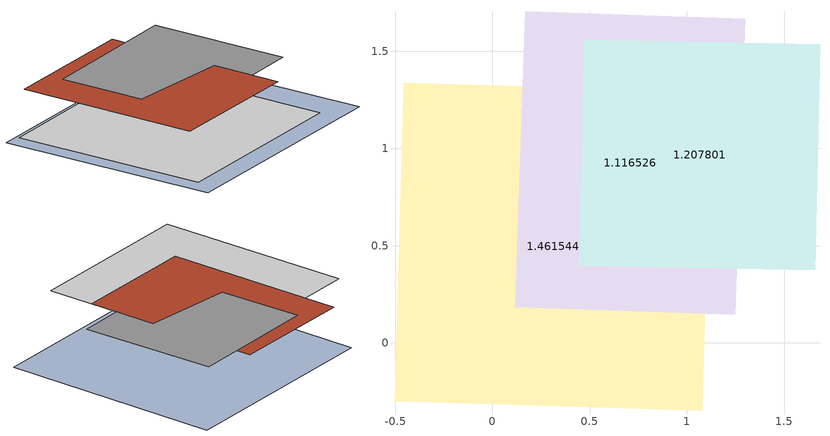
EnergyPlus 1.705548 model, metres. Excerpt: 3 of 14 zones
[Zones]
1.116526
 roof outside (1.283336): 1.25,0.15,1.79 1.3,1.67,1.75 0.17,1.7,1.75 0.12,0.18,1.79
1.461544
 ceiling adiabatic (1.430089): 1.08,-0.35,1.72 1.13,1.29,1.67 -0.46,1.34,1.67 -0.5,-0.3,1.72
1.207801
 floor adiabatic (1.274619): 1.66,0.37,1.79 1.68,1.54,1.76 0.47,1.56,1.76 0.45,0.4,1.79
shading: 1.9,-0.15,1.42 1.96,1.7,1.36 0,1.76,1.36 -0.06,-0.09,1.42
[WindowProperty:AirflowControl]
1.83516: Airflow Source=1.6477; Airflow Destination=1.914851; Maximum Flow Rate {m3/s-m}=1.68658; Airflow Control Type=1.58935; Airflow Is Scheduled=1.414669; Airflow Multiplier Schedule=1.775321
[WindowProperty:StormWindow]
Window=1.988366; Storm Glass Layer=1.610445; Distance Between Storm Glass Layer and Adjacent Glass {m}=1.259529; Month that Storm Glass Layer is Put On=1.453817; Day of Month that Storm Glass Layer is Put On=1.38383; Month that Storm Glass Layer is Taken Off=1.242656; Day of Month that Storm Glass Layer is Taken Off=1.157085
[Zone]
1.776584: Type=1.585071; Multiplier=1.302202; Ceiling Height {m}=1.176137; Volume {m3}=1.415844; Floor Area {m2}=1.299691; Zone Inside Convection Algorithm=1.276751; Zone Outside Convection Algorithm=1.147267; Part of Total Floor Area=1.068129
[ZoneGroup]
1.737555: Zone List=1.776087; Zone List Multiplier=1.647977
[WindowShadingControl]
1.629447: Zone=1.00843; Shading Type=1.380292; Construction with Shading=1.243748; Shading Control Type=1.432373; Schedule=1.217022; Setpoint {W/m2, W or deg C}=1.749; Shading Control Is Scheduled=1.68279; Glare Control Is Active=1.729748; Shading Device Material=1.731391; Type of Slat Angle Control for Blinds=1.23641; Slat Angle Schedule=1.379008; Setpoint 2 {W/m2 or deg C}=1.415753; Daylighting Control Object=1.599402; Multiple Surface Control Type=1.104302; Fenestration Surface 1=1.609562; Fenestration Surface 2=1.471406; Fenestration Surface 3=1.4405; Fenestration Surface 4=1.806837; Fenestration Surface 5=1.074464; Fenestration Surface 6=1.60917; Fenestration Surface 7=1.679796; Fenestration Surface 8=1.381188; Fenestration Surface 9=1.724703; Fenestration Surface 10=1.788579
[InternalMass]
1.628579: Construction=1.507249; Zone=1.179283; Surface Area {m2}=1.676548
[SurfaceProperty:HeatBalanceSourceTerm]
1.774439: Inside Face Heat Source Term Schedule=1.933377; Outside Face Heat Source Term Schedule=1.747273
[SurfaceControl:MovableInsulation]
Insulation Type=1.120954; Surface=1.491307; Material=1.093565; Schedule=1.584337
[SurfaceProperty:OtherSideCoefficients]
1.906884: Combined Convective/Radiative Film Coefficient {W/m2-K}=1.49216; Constant Temperature {C}=1.265079; Constant Temperature Coefficient=1.797578; External Dry-Bulb Temperature Coefficient=1.333809; Ground Temperature Coefficient=1.261434; Wind Speed Coefficient=1.057111; Zone Air Temperature Coefficient=1.371923; Constant Temperature Schedule=1.009456; Sinusoidal Variation of Constant Temperature Coefficient=1.288448; Period of Sinusoidal Variation {hr}=1.064203; Previous Other Side Temperature Coefficient=1.336241; Minimum Other Side Temperature Limit {C}=1.409716; Maximum Other Side Temperature Limit {C}=1.458028
[SurfaceProperty:OtherSideConditionsModel]
1.694377: Type of Modeling=1.278971
[SurfaceProperty:Underwater]
1.331769: Distance from Surface Centroid to Leading Edge of Boundary Layer {m}=1.691135; Free Stream Water Temperature Schedule {C}=1.247254; Free Stream Water Velocity Schedule {m/s}=1.113749
[Foundation:Kiva]
1.597211: Interior Horizontal Insulation Material=1.835486; Interior Horizontal Insulation Depth {m}=1.242182; Interior Horizontal Insulation Width {m}=1.095031; Interior Vertical Insulation Material=1.005173; Interior Vertical Insulation Depth {m}=1.806179; Exterior Horizontal Insulation Material=1.99636; Exterior Horizontal Insulation Depth {m}=1.083716; Exterior Horizontal Insulation Width {m}=1.535453; Exterior Vertical Insulation Material=1.976325; Exterior Vertical Insulation Depth {m}=1.452965; Wall Height Above Grade {m}=1.062778; Wall Depth Below Slab {m}=1.801638; Footing Wall Construction=1.817662; Footing Material=1.259275; Footing Depth {m}=1.902881; Custom Block 1 Material=1.754228; Custom Block 1 Depth {m}=1.79119; Custom Block 1 X Position {m}=1.094794; Custom Block 1 Z Position {m}=1.378013; Custom Block 2 Material=1.633763; Custom Block 2 Depth {m}=1.48779; Custom Block 2 X Position {m}=1.249378; Custom Block 2 Z Position {m}=1.431107; Custom Block 3 Material=1.173947; Custom Block 3 Depth {m}=1.018852; Custom Block 3 X Position {m}=1.45136; Custom Block 3 Z Position {m}=1.689663; Custom Block 4 Material=1.054771; Custom Block 4 Depth {m}=1.656896; Custom Block 4 X Position {m}=1.945673; Custom Block 4 Z Position {m}=1.231381; Custom Block 5 Material=1.605643; Custom Block 5 Depth {m}=1.726204; Custom Block 5 X Position {m}=1.821979; Custom Block 5 Z Position {m}=1.599778; Custom Block 6 Material=1.758509; Custom Block 6 Depth {m}=1.743437; Custom Block 6 X Position {m}=1.59279; Custom Block 6 Z Position {m}=1.069818; Custom Block 7 Material=1.250978; Custom Block 7 Depth {m}=1.808266; Custom Block 7 X Position {m}=1.021593; Custom Block 7 Z Position {m}=1.163533; Custom Block 8 Material=1.079449; Custom Block 8 Depth {m}=1.243995; Custom Block 8 X Position {m}=1.200981; Custom Block 8 Z Position {m}=1.415655; Custom Block 9 Material=1.202236; Custom Block 9 Depth {m}=1.488183; Custom Block 9 X Position {m}=1.880769; Custom Block 9 Z Position {m}=1.38923; Custom Block 10 Material=1.49269; Custom Block 10 Depth {m}=1.233276; Custom Block 10 X Position {m}=1.046125; Custom Block 10 Z Position {m}=1.941256
[Foundation:Kiva:Settings]
Soil Conductivity {W/m-K}=1.942328; Soil Density {kg/m3}=1.817224; Soil Specific Heat {J/kg-K}=1.745696; Ground Solar Absorptivity=1.738295; Ground Thermal Absorptivity=1.113954; Ground Surface Roughness {m}=1.864113; Far-Field Width {m}=1.169728; Deep-Ground Boundary Condition=1.022109; Deep-Ground Depth {m}=1.844788; Minimum Cell Dimension {m}=1.174784; Maximum Cell Growth Coefficient=1.978193; Simulation Timestep=1.625277
[SurfaceProperty:ExposedFoundationPerimeter]
1.199589: Exposed Perimeter Calculation Method=1.867463; Total Exposed Perimeter {m}=1.878917; Exposed Perimeter Fraction=1.236827; Surface Segment 1 Exposed=1.673778; Surface Segment 2 Exposed=1.768382; Surface Segment 3 Exposed=1.4557; Surface Segment 4 Exposed=1.917854; Surface Segment 5 Exposed=1.646567; Surface Segment 6 Exposed=1.052407; Surface Segment 7 Exposed=1.246446; Surface Segment 8 Exposed=1.867149; Surface Segment 9 Exposed=1.084081; Surface Segment 10 Exposed=1.133662
[SurfaceProperty:ExteriorNaturalVentedCavity]
1.719958: Boundary Conditions Model=1.129353; Area Fraction of Openings=1.374252; Thermal Emissivity of Exterior Baffle Material=1.657803; Solar Absorbtivity of Exterior Baffle=1.439901; Height Scale for Buoyancy-Driven Ventilation {m}=1.132853; Effective Thickness of Cavity Behind Exterior Baffle {m}=1.123761; Ratio of Actual Surface Area to Projected Surface Area=1.379247; Roughness of Exterior Surface=1.615659; Effectiveness for Perforations with Respect to Wind=1.835316; Discharge Coefficient for Openings with Respect to Buoyancy Driven Flow=1.577162; Surface 1=1.586671; Surface 2=1.540505; Surface 3=1.669421; Surface 4=1.49892; Surface 5=1.799181; Surface 6=1.219627; Surface 7=1.932103; Surface 8=1.060727; Surface 9=1.314199; Surface 10=1.323253
[SurfaceProperty:SolarIncidentInside]
1.925182: Surface=1.419626; Construction=1.473097; Inside Surface Incident Sun Solar Radiation Schedule=1.389773
[SurfaceProperty:LocalEnvironment]
1.345983: Exterior Surface=1.546138; External Shading Fraction Schedule=1.176813; Surrounding Surfaces Object=1.278867
[ZoneProperty:LocalEnvironment]
1.302384: Zone=1.651484
[SurfaceProperty:SurroundingSurfaces]
1.33135: Sky View Factor=1.770212; Sky Temperature Schedule=1.464064; Ground View Factor=1.038696; Ground Temperature Schedule=1.283734; Surrounding Surface 1=1.829322; Surrounding Surface 1 View Factor=1.787955; Surrounding Surface 1 Temperature Schedule=1.813361; Surrounding Surface 2=1.970725; Surrounding Surface 2 View Factor=1.98539; Surrounding Surface 2 Temperature Schedule=1.918628; Surrounding Surface 3=1.874712; Surrounding Surface 3 View Factor=1.676564; Surrounding Surface 3 Temperature Schedule=1.448194; Surrounding Surface 4=1.039249; Surrounding Surface 4 View Factor=1.23575; Surrounding Surface 4 Temperature Schedule=1.67475; Surrounding Surface 5=1.459738; Surrounding Surface 5 View Factor=1.236305; Surrounding Surface 5 Temperature Schedule=1.199513; Surrounding Surface 6=1.368665; Surrounding Surface 6 View Factor=1.872379; Surrounding Surface 6 Temperature Schedule=1.765228; Surrounding Surface 7=1.562207; Surrounding Surface 7 View Factor=1.682197; Surrounding Surface 7 Temperature Schedule=1.976949; Surrounding Surface 8=1.566021; Surrounding Surface 8 View Factor=1.066322; Surrounding Surface 8 Temperature Schedule=1.700369; Surrounding Surface 9=1.580882; Surrounding Surface 9 View Factor=1.028882; Surrounding Surface 9 Temperature Schedule=1.103766; Surrounding Surface 10=1.55996; Surrounding Surface 10 View Factor=1.336338; Surrounding Surface 10 Temperature Schedule=1.009827
[ZoneProperty:UserViewFactors:bySurfaceName]
1.841977: From Surface 1=1.034537; To Surface 1=1.594978; View Factor 1=1.936788; From Surface 2=1.529461; To Surface 2=1.834634; View Factor 2=1.857041; From Surface 3=1.413538; To Surface 3=1.560393; View Factor 3=1.608291; From Surface 4=1.186705; To Surface 4=1.722643; View Factor 4=1.988791; From Surface 5=1.50596; To Surface 5=1.195113; View Factor 5=1.843168; From Surface 6=1.439958; To Surface 6=1.964226; View Factor 6=1.635014; From Surface 7=1.329375; To Surface 7=1.813615; View Factor 7=1.59643; From Surface 8=1.72888; To Surface 8=1.326342; View Factor 8=1.237019; From Surface 9=1.333298; To Surface 9=1.747035; View Factor 9=1.835597; From Surface 10=1.268092; To Surface 10=1.813563; View Factor 10=1.835781; From Surface 11=1.230735; To Surface 11=1.348547; View Factor 11=1.02459; From Surface 12=1.095521; To Surface 12=1.023048; View Factor 12=1.507009; From Surface 13=1.193004; To Surface 13=1.908885; View Factor 13=1.877147; From Surface 14=1.312142; To Surface 14=1.92531; View Factor 14=1.518852; From Surface 15=1.876591; To Surface 15=1.075775; View Factor 15=1.598522; From Surface 16=1.856881; To Surface 16=1.039505; View Factor 16=1.306026; From Surface 17=1.000788; To Surface 17=1.621031; View Factor 17=1.084214; From Surface 18=1.410426; To Surface 18=1.222012; View Factor 18=1.604088; From Surface 19=1.444859; To Surface 19=1.649046; View Factor 19=1.794482; From Surface 20=1.271688; To Surface 20=1.53703; View Factor 20=1.337621; A42=1.083493; A43=1.590445; N21=1.273385; A44=1.300675; A45=1.927974; N22=1.106075; A46=1.829278; A47=1.574646; N23=1.53111; A48=1.271519; A49=1.658384; N24=1.361011; A50=1.600971; A51=1.025072; N25=1.758322; A52=1.22941; A53=1.741132; N26=1.618503; A54=1.186281; A55=1.570776; N27=1.091305; A56=1.695183; A57=1.824648; N28=1.30045; A58=1.217955; A59=1.618212; N29=1.396628; A60=1.811317; A61=1.254933; N30=1.048537; A62=1.731872; A63=1.176925; N31=1.294097; A64=1.773087; A65=1.2821; N32=1.604609; A66=1.025937; A67=1.782888; N33=1.88673; A68=1.13862; A69=1.630202; N34=1.601195; A70=1.788498; A71=1.613248; N35=1.916524; A72=1.861614; A73=1.899086; N36=1.855946; A74=1.715042; A75=1.136228; N37=1.314747; A76=1.140457; A77=1.517027; N38=1.01372; A78=1.081929; A79=1.889937; N39=1.365509; A80=1.427501; A81=1.212899; N40=1.630083; A82=1.995901; A83=1.233834; N41=1.951371; A84=1.192254; A85=1.226624; N42=1.039957; A86=1.288129; A87=1.1666; N43=1.59973; A88=1.282211; A89=1.726652; N44=1.605182; A90=1.271531; A91=1.554162; N45=1.298738; A92=1.975104; A93=1.153221; N46=1.184729; A94=1.830133; A95=1.361632; N47=1.3015; A96=1.066306; A97=1.456152; N48=1.921319; A98=1.559204; A99=1.732892; N49=1.387305; A100=1.585137; A101=1.445925; N50=1.688207; A102=1.924922; A103=1.011593; N51=1.298638; A104=1.983829; A105=1.726779; N52=1.789859; A106=1.662326; A107=1.047306; N53=1.322723; A108=1.892897; A109=1.930604; N54=1.760293; A110=1.880294; A111=1.380583; N55=1.236346; A112=1.786669; A113=1.220356; N56=1.35283; A114=1.592309; A115=1.150665; N57=1.082714; A116=1.152718; A117=1.281757; N58=1.064988; A118=1.641747; A119=1.819614; N59=1.499086; A120=1.008948; A121=1.272027; N60=1.7923; A122=1.240452; A123=1.056579; N61=1.563946; A124=1.862097; A125=1.444392; N62=1.45477; A126=1.589345; A127=1.375989; N63=1.382451; A128=1.451384; A129=1.417131; N64=1.689751; A130=1.299807; A131=1.373386; N65=1.878908; A132=1.871071; A133=1.305898; N66=1.954968; A134=1.5846; A135=1.652675; N67=1.515041; A136=1.915674; A137=1.188078; N68=1.635454; A138=1.437063; A139=1.788524; N69=1.902781; A140=1.74159; A141=1.617924; N70=1.998139; A142=1.267344; A143=1.917676; N71=1.53034; A144=1.188867; A145=1.161223; N72=1.087845; A146=1.714413; A147=1.802909; N73=1.070319; A148=1.356895; A149=1.16825; N74=1.90844; A150=1.602603; A151=1.463412; N75=1.988591; A152=1.277738; A153=1.253742; N76=1.482897; A154=1.261436; A155=1.715308; N77=1.422722; A156=1.780889; A157=1.202665; N78=1.636005; A158=1.677475; A159=1.216091; N79=1.548668; A160=1.893163; A161=1.270504; N80=1.593498; A162=1.196966; A163=1.856715; N81=1.904507; A164=1.367514; A165=1.09684; N82=1.741321; A166=1.748002; A167=1.595087; N83=1.389952; A168=1.184495; A169=1.700952; N84=1.138826; A170=1.800973; A171=1.074724; N85=1.91039; A172=1.120129; A173=1.278205; N86=1.6296; A174=1.536047; A175=1.62231; N87=1.88421; A176=1.723939; A177=1.76597; N88=1.643722; A178=1.936431; A179=1.467909; N89=1.082155; A180=1.300879; A181=1.397821; N90=1.035156; A182=1.776167; A183=1.281587; N91=1.517464; A184=1.740925; A185=1.714766; N92=1.548066; A186=1.721201; A187=1.370191; N93=1.355532; A188=1.290073; A189=1.752259; N94=1.755778; A190=1.012492; A191=1.128032; N95=1.061869; A192=1.606488; A193=1.371742; N96=1.566153; A194=1.449899; A195=1.585222; N97=1.257072; A196=1.695562; A197=1.95547; N98=1.63711; A198=1.645595; A199=1.147424; N99=1.99759; A200=1.567635; A201=1.933369; N100=1.296067; A202=1.765773; A203=1.870752; N101=1.45102; A204=1.712108; A205=1.860666; N102=1.807021; A206=1.229371; A207=1.86558; N103=1.184673; A208=1.731727; A209=1.015065; N104=1.079054; A210=1.082583; A211=1.673009; N105=1.536191; A212=1.730764; A213=1.73219; N106=1.159979; A214=1.017907; A215=1.707734; N107=1.784922; A216=1.300853; A217=1.948068; N108=1.108902; A218=1.256467; A219=1.111073; N109=1.092848; A220=1.198245; A221=1.667392; N110=1.091433; A222=1.762365; A223=1.607905; N111=1.433775; A224=1.056201; A225=1.326311; N112=1.791311; A226=1.507824; A227=1.211251; N113=1.979571; A228=1.726308; A229=1.268507; N114=1.482179; A230=1.757849; A231=1.868279; N115=1.662175; A232=1.092437; A233=1.803298; N116=1.353271; A234=1.593184; A235=1.391449; N117=1.880138; A236=1.451121; A237=1.564526; N118=1.932745; A238=1.140285; A239=1.268579; N119=1.56845; A240=1.802077; A241=1.138977; N120=1.702435; A242=1.227086; A243=1.195553; N121=1.100395
[GroundHeatTransfer:Control]
1.642643: Run Basement Preprocessor=1.183075; Run Slab Preprocessor=1.247754
[GroundHeatTransfer:Slab:Materials]
NMAT: Number of materials=1.433293; ALBEDO: Surface Albedo: No Snow=1.425445; ALBEDO: Surface Albedo: Snow=1.740187; EPSLW: Surface Emissivity: No Snow=1.109866; EPSLW: Surface Emissivity: Snow=1.496617; Z0: Surface Roughness: No Snow {cm}=1.536498; Z0: Surface Roughness: Snow {cm}=1.753952; HIN: Indoor HConv: Downward Flow {W/m2-K}=1.277797; HIN: Indoor HConv: Upward {W/m2-K}=1.615136
[GroundHeatTransfer:Slab:MatlProps]
RHO: Slab Material density {kg/m3}=1.563997; RHO: Soil Density {kg/m3}=1.772284; CP: Slab CP {J/kg-K}=1.170312; CP: Soil CP {J/kg-K}=1.345063; TCON: Slab k {W/m-K}=1.401803; TCON: Soil k {W/m-K}=1.426102
[GroundHeatTransfer:Slab:BoundConds]
EVTR: Is surface evapotranspiration modeled=1.957148; FIXBC: is the lower boundary at a fixed temperature=1.989682; TDEEPin {C}=1.702565; USRHflag: Is the ground surface h specified by the user?=1.06996; USERH: User specified ground surface heat transfer coefficient {W/m2-K}=1.637146
[GroundHeatTransfer:Slab:BldgProps]
IYRS: Number of years to iterate=1.364973; Shape: Slab shape=1.580845; HBLDG: Building height {m}=1.67267; TIN1: January Indoor Average Temperature Setpoint {C}=1.366372; TIN2: February Indoor Average Temperature Setpoint {C}=1.815233; TIN3: March Indoor Average Temperature Setpoint {C}=1.566245; TIN4: April Indoor Average Temperature Setpoint {C}=1.957923; TIN5: May Indoor Average Temperature Setpoint {C}=1.036245; TIN6: June Indoor Average Temperature Setpoint {C}=1.478708; TIN7: July Indoor Average Temperature Setpoint {C}=1.806532; TIN8: August Indoor Average Temperature Setpoint {C}=1.794923; TIN9: September Indoor Average Temperature Setpoint {C}=1.101661; TIN10: October Indoor Average Temperature Setpoint {C}=1.803213; TIN11: November Indoor Average Temperature Setpoint {C}=1.520761; TIN12: December Indoor Average Temperature Setpoint {C}=1.839004; TINAmp: Daily Indoor sine wave variation amplitude {deltaC}=1.659115; ConvTol: Convergence Tolerance=1.311759
[GroundHeatTransfer:Slab:Insulation]
RINS: R value of under slab insulation {m2-K/W}=1.702401; DINS: Width of strip of under slab insulation {m}=1.422258; RVINS: R value of vertical insulation {m2-K/W}=1.774832; ZVINS: Depth of vertical insulation {m}=1.618174; IVINS: Flag: Is there vertical insulation=1.07246
[GroundHeatTransfer:Slab:EquivalentSlab]
APRatio: The area to perimeter ratio for this slab {m}=1.694161; SLABDEPTH: Thickness of slab on grade {m}=1.062884; CLEARANCE: Distance from edge of slab to domain edge {m}=1.692737; ZCLEARANCE: Distance from bottom of slab to domain bottom {m}=1.282611
[GroundHeatTransfer:Slab:AutoGrid]
SLABX: X dimension of the building slab {m}=1.012194; SLABY: Y dimension of the building slab {m}=1.513325; SLABDEPTH: Thickness of slab on grade {m}=1.377792; CLEARANCE: Distance from edge of slab to domain edge {m}=1.368315; ZCLEARANCE: Distance from bottom of slab to domain bottom {m}=1.582475
[GroundHeatTransfer:Slab:ManualGrid]
NX: Number of cells in the X direction=1.570306; NY: Number of cells in the Y direction=1.153381; NZ: Number of cells in the Z direction=1.451948; IBOX: X direction cell indicator of slab edge=1.350375; JBOX: Y direction cell indicator of slab edge=1.460208
[GroundHeatTransfer:Slab:XFACE]
N1=1.152866; N2=1.695924; N3=1.141153; N4=1.76976; N5=1.428555; N6=1.505821; N7=1.050571; N8=1.274171; N9=1.467324; N10=1.983509; N11=1.085527; N12=1.01525; N13=1.956246; N14=1.630267; N15=1.054676; N16=1.629532; N17=1.798215; N18=1.299917; N19=1.709055; N20=1.926404; N21=1.377568; N22=1.401944; N23=1.13271; N24=1.716231; N25=1.075715; N26=1.354622; N27=1.383319; N28=1.888477; N29=1.03676; N30=1.288139; N31=1.382817; N32=1.739835; N33=1.183126; N34=1.997722; N35=1.058025; N36=1.552347; N37=1.481184; N38=1.146761; N39=1.731268; N40=1.421535
[GroundHeatTransfer:Slab:YFACE]
N1=1.456873; N2=1.719938; N3=1.761005; N4=1.334519; N5=1.961329; N6=1.726346; N7=1.432455; N8=1.498148; N9=1.186507; N10=1.152618; N11=1.098217; N12=1.917121; N13=1.930808; N14=1.166053; N15=1.5689; N16=1.222115; N17=1.114703; N18=1.567736; N19=1.753743; N20=1.747907; N21=1.54636; N22=1.495668; N23=1.551246; N24=1.861502; N25=1.937263; N26=1.377889; N27=1.989789; N28=1.540257; N29=1.167847; N30=1.135601; N31=1.618263; N32=1.200002; N33=1.803112; N34=1.636299; N35=1.146688; N36=1.773173; N37=1.858258; N38=1.396888; N39=1.336846; N40=1.03693
[GroundHeatTransfer:Slab:ZFACE]
N1=1.814301; N2=1.536814; N3=1.142897; N4=1.191285; N5=1.883706; N6=1.981187; N7=1.102013; N8=1.687227; N9=1.526006; N10=1.913907; N11=1.974997; N12=1.304847; N13=1.21343; N14=1.480785; N15=1.636911; N16=1.481461; N17=1.446527; N18=1.742675; N19=1.217697; N20=1.889738; N21=1.019793; N22=1.878592; N23=1.492807; N24=1.265823; N25=1.537291
[GroundHeatTransfer:Basement:SimParameters]
F: Multiplier for the ADI solution=1.638841; IYRS: Maximum number of yearly iterations:=1.523826
[GroundHeatTransfer:Basement:MatlProps]
NMAT: Number of materials in this domain=1.487462; Density for Foundation Wall {kg/m3}=1.178282; density for Floor Slab {kg/m3}=1.048142; density for Ceiling {kg/m3}=1.549097; density for Soil {kg/m3}=1.902128; density for Gravel {kg/m3}=1.712847; density for Wood {kg/m3}=1.358753; Specific heat for foundation wall {J/kg-K}=1.124344; Specific heat for floor slab {J/kg-K}=1.905147; Specific heat for ceiling {J/kg-K}=1.767512; Specific heat for soil {J/kg-K}=1.253597; Specific heat for gravel {J/kg-K}=1.513301; Specific heat for wood {J/kg-K}=1.767819; Thermal conductivity for foundation wall {W/m-K}=1.340873; Thermal conductivity for floor slab {W/m-K}=1.299384; Thermal conductivity for ceiling {W/m-K}=1.328332; thermal conductivity for soil {W/m-K}=1.715547; thermal conductivity for gravel {W/m-K}=1.569221; thermal conductivity for wood {W/m-K}=1.64974
[GroundHeatTransfer:Basement:Insulation]
REXT: R Value of any exterior insulation {m2-K/W}=1.421062; INSFULL: Flag: Is the wall fully insulated?=1.255961
[GroundHeatTransfer:Basement:SurfaceProps]
ALBEDO: Surface albedo for No snow conditions=1.742168; ALBEDO: Surface albedo for snow conditions=1.99833; EPSLN: Surface emissivity No Snow=1.022996; EPSLN: Surface emissivity with Snow=1.757042; VEGHT: Surface roughness No snow conditions {cm}=1.568272; VEGHT: Surface roughness Snow conditions {cm}=1.781983; PET: Flag, Potential evapotranspiration on?=1.13615
[GroundHeatTransfer:Basement:BldgData]
DWALL: Wall thickness {m}=1.275247; DSLAB: Floor slab thickness {m}=1.690659; DGRAVXY: Width of gravel pit beside basement wall {m}=1.633815; DGRAVZN: Gravel depth extending above the floor slab {m}=1.17367; DGRAVZP: Gravel depth below the floor slab {m}=1.633635
[GroundHeatTransfer:Basement:Interior]
COND: Flag: Is the basement conditioned?=1.452652; HIN: Downward convection only heat transfer coefficient {W/m2-K}=1.08636; HIN: Upward convection only heat transfer coefficient {W/m2-K}=1.85046; HIN: Horizontal convection only heat transfer coefficient {W/m2-K}=1.749992; HIN: Downward combined (convection and radiation) heat transfer coefficient {W/m2-K}=1.913396; HIN: Upward combined (convection and radiation) heat transfer coefficient {W/m2-K}=1.524687; HIN: Horizontal combined (convection and radiation) heat transfer coefficient {W/m2-K}=1.323809
[GroundHeatTransfer:Basement:ComBldg]
January average temperature {C}=1.214955; February average temperature {C}=1.113477; March average temperature {C}=1.389531; April average temperature {C}=1.584012; May average temperature {C}=1.120138; June average temperature {C}=1.590554; July average temperature {C}=1.630417; August average temperature {C}=1.094996; September average temperature {C}=1.136257; October average temperature {C}=1.144983; November average temperature {C}=1.408783; December average temperature {C}=1.684949; Daily variation sine wave amplitude {deltaC}=1.841252
[GroundHeatTransfer:Basement:EquivSlab]
APRatio: The area to perimeter ratio for this slab {m}=1.855436; EquivSizing: Flag=1.051105
[GroundHeatTransfer:Basement:EquivAutoGrid]
CLEARANCE: Distance from outside of wall to edge of 3-D ground domain {m}=1.686939; SlabDepth: Thickness of the floor slab {m}=1.298418; BaseDepth: Depth of the basement wall below grade {m}=1.344534
[GroundHeatTransfer:Basement:AutoGrid]
CLEARANCE: Distance from outside of wall to edge, {m}=1.252024; SLABX: X dimension of the building slab {m}=1.329542; SLABY: Y dimension of the building slab {m}=1.884525; ConcAGHeight: Height of the foundation wall above grade {m}=1.294466; SlabDepth: Thickness of the floor slab {m}=1.527471; BaseDepth: Depth of the basement wall below grade {m}=1.377468
[GroundHeatTransfer:Basement:ManualGrid]
NX: Number of cells in the X direction: 20]=1.367943; NY: Number of cells in the Y direction: 20]=1.212618; NZAG: Number of cells in the Z direction. above grade: 4 Always]=1.91779; NZBG: Number of cells in Z direction. below grade: 10-35]=1.022184; IBASE: X direction cell indicator of slab edge: 5-20]=1.236772; JBASE: Y direction cell indicator of slab edge: 5-20]=1.447196; KBASE: Z direction cell indicator of the top of the floor slab: 5-20]=1.940865
[GroundHeatTransfer:Basement:XFACE]
N1=1.022541; N2=1.276961; N3=1.452849; N4=1.795242; N5=1.095397; N6=1.400437; N7=1.3063; N8=1.813258; N9=1.556241; N10=1.723226; N11=1.471965; N12=1.164163; N13=1.209823; N14=1.893584; N15=1.817581; N16=1.807248; N17=1.490774; N18=1.670116; N19=1.879829; N20=1.694966; N21=1.854232; N22=1.749906; N23=1.379963; N24=1.226058; N25=1.416471; N26=1.846636; N27=1.98943; N28=1.948684; N29=1.84552; N30=1.018718; N31=1.345498; N32=1.513536; N33=1.501791; N34=1.247415; N35=1.31688; N36=1.876977; N37=1.828705; N38=1.264963; N39=1.519361; N40=1.754155; N41=1.993316; N42=1.632705; N43=1.081419; N44=1.322132
[GroundHeatTransfer:Basement:YFACE]
N1=1.776933; N2=1.069207; N3=1.659853; N4=1.173011; N5=1.715751; N6=1.028387; N7=1.705408; N8=1.517058; N9=1.491472; N10=1.527641; N11=1.9784; N12=1.635828; N13=1.57193; N14=1.225964; N15=1.314337; N16=1.58529; N17=1.101717; N18=1.752081; N19=1.639552; N20=1.148952; N21=1.042809; N22=1.282565; N23=1.236819; N24=1.040988; N25=1.565188; N26=1.369969; N27=1.260986; N28=1.359358; N29=1.68747; N30=1.020944; N31=1.504592; N32=1.288938; N33=1.167529; N34=1.024371; N35=1.413502; N36=1.054643; N37=1.643121; N38=1.52948; N39=1.35252; N40=1.12455; N41=1.02251; N42=1.873979; N43=1.121025; N44=1.663028
[GroundHeatTransfer:Basement:ZFACE]
N1=1.125093; N2=1.662177; N3=1.71859; N4=1.233859; N5=1.572025; N6=1.093109; N7=1.360608; N8=1.753363; N9=1.926844; N10=1.538663; N11=1.743917; N12=1.693525; N13=1.086094; N14=1.371702; N15=1.562425; N16=1.535119; N17=1.919955; N18=1.044193; N19=1.272737; N20=1.470833; N21=1.162862; N22=1.415326; N23=1.109777; N24=1.358394; N25=1.554134; N26=1.329645; N27=1.352415; N28=1.923693; N29=1.228597; N30=1.445171; N31=1.839091; N32=1.213911; N33=1.357212; N34=1.311524; N35=1.733439; N36=1.300641; N37=1.037695; N38=1.698053; N39=1.539916; N40=1.233017
[RoomAirModelType]
1.435147: Zone=1.171958; Room-Air Modeling Type=1.369422; Air Temperature Coupling Strategy=1.240836
[RoomAir:TemperaturePattern:UserDefined]
1.172675: Zone=1.926415; Availability Schedule=1.454929; Pattern Control Schedule=1.187685
[RoomAir:TemperaturePattern:ConstantGradient]
Room Air Temperature Pattern Constant Gradient=1.97202; Control Integer for Pattern Control Schedule=1.858701; Thermostat Offset {deltaC}=1.917102; Return Air Offset {deltaC}=1.274065; Exhaust Air Offset {deltaC}=1.544181; Temperature Gradient {K/m}=1.898322
[RoomAir:TemperaturePattern:TwoGradient]
Room Air Temperature Pattern Two Gradient=1.77993; Control Integer for Pattern Control Schedule=1.990514; Thermostat Height {m}=1.730039; Return Air Height {m}=1.585133; Exhaust Air Height {m}=1.236343; Temperature Gradient Lower Bound {K/m}=1.320736; Temperature Gradient Upper  Bound {K/m}=1.890983; Gradient Interpolation Mode=1.897466; Upper Temperature Bound {C}=1.163845; Lower Temperature Bound {C}=1.194725; Upper Heat Rate Bound {W}=1.549536; Lower Heat Rate Bound {W}=1.330256
[RoomAir:TemperaturePattern:NondimensionalHeight]
1.890133: Control Integer for Pattern Control Schedule=1.191886; Thermostat Offset {deltaC}=1.279976; Return Air Offset {deltaC}=1.223163; Exhaust Air Offset {deltaC}=1.208726; Pair 1 Zeta Nondimensional Height=1.494165; Pair 1 Delta Adjacent Air Temperature {deltaC}=1.848967; Pair 2 Zeta Nondimensional Height=1.3387; Pair 2 Delta Adjacent Air Temperature {deltaC}=1.644586; Pair 3 Zeta Nondimensional Height=1.089174; Pair 3 Delta Adjacent Air Temperature {deltaC}=1.606179; Pair 4 Zeta Nondimensional Height=1.690356; Pair 4 Delta Adjacent Air Temperature {deltaC}=1.969747; Pair 5 Zeta Nondimensional Height=1.223309; Pair 5 Delta Adjacent Air Temperature {deltaC}=1.124915; Pair 6 Zeta Nondimensional Height=1.620719; Pair 6 Delta Adjacent Air Temperature {deltaC}=1.968938; Pair 7 Zeta Nondimensional Height=1.104885; Pair 7 Delta Adjacent Air Temperature {deltaC}=1.092736; Pair 8 Zeta Nondimensional Height=1.129609; Pair 8 Delta Adjacent Air Temperature {deltaC}=1.455209; Pair 9 Zeta Nondimensional Height=1.857253; Pair 9 Delta Adjacent Air Temperature {deltaC}=1.452087; Pair 10 Zeta Nondimensional Height=1.452192; Pair 10 Delta Adjacent Air Temperature {deltaC}=1.535555; Pair 11 Zeta Nondimensional Height=1.72193; Pair 11 Delta Adjacent Air Temperature {deltaC}=1.790918; Pair 12 Zeta Nondimensional Height=1.887115; Pair 12 Delta Adjacent Air Temperature {deltaC}=1.126539; Pair 13 Zeta Nondimensional Height=1.51172; Pair 13 Delta Adjacent Air Temperature {deltaC}=1.983314; Pair 14 Zeta Nondimensional Height=1.874623; Pair 14 Delta Adjacent Air Temperature {deltaC}=1.719923; Pair 15 Zeta Nondimensional Height=1.313843; Pair 15 Delta Adjacent Air Temperature {deltaC}=1.080118; Pair 16 Zeta Nondimensional Height=1.32469; Pair 16 Delta Adjacent Air Temperature {deltaC}=1.398288; Pair 17 Zeta Nondimensional Height=1.443058; Pair 17 Delta Adjacent Air Temperature {deltaC}=1.449555; Pair 18 Zeta Nondimensional Height=1.19514; Pair 18 Delta Adjacent Air Temperature {deltaC}=1.100657; Pair 19 Zeta Nondimensional Height=1.644786; Pair 19 Delta Adjacent Air Temperature {deltaC}=1.167857
[RoomAir:TemperaturePattern:SurfaceMapping]
1.319775: Control Integer for Pattern Control Schedule=1.138129; Thermostat Offset {deltaC}=1.548239; Return Air Offset {deltaC}=1.65989; Exhaust Air Offset {deltaC}=1.486497; Surface Name Pair 1=1.959495; Delta Adjacent Air Temperature Pair 1 {deltaC}=1.369543; Surface Name Pair 2=1.589778; Delta Adjacent Air Temperature Pair 2 {deltaC}=1.765437; Surface Name Pair 3=1.166866; Delta Adjacent Air Temperature Pair 3 {deltaC}=1.864861; Surface Name Pair 4=1.001527; Delta Adjacent Air Temperature Pair 4 {deltaC}=1.087074; Surface Name Pair 5=1.7813; Delta Adjacent Air Temperature Pair 5 {deltaC}=1.533524; Surface Name Pair 6=1.709652; Delta Adjacent Air Temperature Pair 6 {deltaC}=1.070367; Surface Name Pair 7=1.758423; Delta Adjacent Air Temperature Pair 7 {deltaC}=1.071147; Surface Name Pair 8=1.939798; Delta Adjacent Air Temperature Pair 8 {deltaC}=1.100874; Surface Name Pair 9=1.754059; Delta Adjacent Air Temperature Pair 9 {deltaC}=1.072764; Surface Name Pair 10=1.219372; Delta Adjacent Air Temperature Pair 10 {deltaC}=1.658882; Surface Name Pair 11=1.139851; Delta Adjacent Air Temperature Pair 11 {deltaC}=1.985945; Surface Name Pair 12=1.51816; Delta Adjacent Air Temperature Pair 12 {deltaC}=1.897527; Surface Name Pair 13=1.268888; Delta Adjacent Air Temperature Pair 13 {deltaC}=1.313924; Surface Name Pair 14=1.638959; Delta Adjacent Air Temperature Pair 14 {deltaC}=1.470923; Surface Name Pair 15=1.991327; Delta Adjacent Air Temperature Pair 15 {deltaC}=1.068726; Surface Name Pair 16=1.858195; Delta Adjacent Air Temperature Pair 16 {deltaC}=1.612285; Surface Name Pair 17=1.420022; Delta Adjacent Air Temperature Pair 17 {deltaC}=1.474289; Surface Name Pair 18=1.816556; Delta Adjacent Air Temperature Pair 18 {deltaC}=1.462056; Surface Name Pair 19=1.94615; Delta Adjacent Air Temperature Pair 19 {deltaC}=1.919589; Surface Name Pair 20=1.65961; Delta Adjacent Air Temperature Pair 20 {deltaC}=1.646029; Surface Name Pair 21=1.504827; Delta Adjacent Air Temperature Pair 21 {deltaC}=1.161768
[RoomAir:Node]
1.428434: Node Type=1.103473; Zone=1.090746; Height of Nodal Control Volume Center {m}=1.779256; Surface 1=1.700237; Surface 2=1.165261; Surface 3=1.523791; Surface 4=1.874898; Surface 5=1.478987; Surface 6=1.88199; Surface 7=1.464667; Surface 8=1.029076; Surface 9=1.336033; Surface 10=1.602111; Surface 11=1.680526; Surface 12=1.502837; Surface 13=1.800734; Surface 14=1.800049; Surface 15=1.560588; Surface 16=1.69102; Surface 17=1.00108; Surface 18=1.154333; Surface 19=1.881771; Surface 20=1.825372; Surface 21=1.55432
[RoomAirSettings:OneNodeDisplacementVentilation]
1.875716: Fraction of Convective Internal Loads Added to Floor Air=1.82431; Fraction of Infiltration Internal Loads Added to Floor Air=1.927686
[RoomAirSettings:ThreeNodeDisplacementVentilation]
1.707586: Gain Distribution Schedule=1.285305; Number of Plumes per Occupant=1.237389; Thermostat Height {m}=1.012913; Comfort Height {m}=1.728515; Temperature Difference Threshold for Reporting {deltaC}=1.642682
[RoomAirSettings:CrossVentilation]
1.154759: Gain Distribution Schedule=1.542297; Airflow Region Used for Thermal Comfort Evaluation=1.545881
[RoomAirSettings:UnderFloorAirDistributionInterior]
1.224032: Number of Diffusers=1.560368; Power per Plume {W}=1.126494; Design Effective Area of Diffuser {m2}=1.640213; Diffuser Slot Angle from Vertical {deg}=1.650265; Thermostat Height {m}=1.403985; Comfort Height {m}=1.478701; Temperature Difference Threshold for Reporting {deltaC}=1.184424; Floor Diffuser Type=1.465142; Transition Height {m}=1.866822; Coefficient A=1.617776; Coefficient B=1.434434; Coefficient C=1.963404; Coefficient D=1.877164; Coefficient E=1.32137
[RoomAirSettings:UnderFloorAirDistributionExterior]
1.369796: Number of Diffusers per Zone=1.26889; Power per Plume {W}=1.875989; Design Effective Area of Diffuser {m2}=1.829044; Diffuser Slot Angle from Vertical {deg}=1.584321; Thermostat Height {m}=1.662667; Comfort Height {m}=1.832597; Temperature Difference Threshold for Reporting {deltaC}=1.795402; Floor Diffuser Type=1.426704; Transition Height {m}=1.161154; Coefficient A in formula Kc = A*Gamma**B + C + D*Gamma + E*Gamma**2=1.510233; Coefficient B in formula Kc = A*Gamma**B + C + D*Gamma + E*Gamma**2=1.493208; Coefficient C in formula Kc = A*Gamma**B + C + D*Gamma + E*Gamma**2=1.391145; Coefficient D in formula Kc = A*Gamma**B + C + D*Gamma + E*Gamma**2=1.344245; Coefficient E in formula Kc = A*Gamma**B + C + D*Gamma + E*Gamma**2=1.981711
[RoomAir:Node:AirflowNetwork]
1.266519: Zone=1.75798; Fraction of Zone Air Volume=1.433438; RoomAir:Node:AirflowNetwork:AdjacentSurfaceList=1.395041; RoomAir:Node:AirflowNetwork:InternalGains=1.233804; RoomAir:Node:AirflowNetwork:HVACEquipment=1.484301
[RoomAir:Node:AirflowNetwork:AdjacentSurfaceList]
1.619955: Surface 1=1.989054; Surface 2=1.24107; Surface 3=1.344582; Surface 4=1.642871; Surface 5=1.359027; Surface 6=1.06499; Surface 7=1.321307; Surface 8=1.617237; Surface 9=1.972305; Surface 10=1.866026; Surface 11=1.245591; Surface 12=1.112207; Surface 13=1.933929; Surface 14=1.891554; Surface 15=1.687808; Surface 16=1.479159; Surface 17=1.002262; Surface 18=1.428987; Surface 19=1.098215; Surface 20=1.429825; Surface 21=1.85461
[RoomAir:Node:AirflowNetwork:InternalGains]
1.008904: Internal Gain Object 1 Type=1.197574; Internal Gain Object 1=1.864412; Internal Gain Object 2 Type=1.858173; Internal Gain Object 2=1.617784; Internal Gain Object 3 Type=1.55906; Internal Gain Object 3=1.603076
[RoomAir:Node:AirflowNetwork:HVACEquipment]
1.447311: ZoneHVAC or Air Terminal Equipment Object Type 1=1.251126; ZoneHVAC or Air Terminal Equipment Object Name 1=1.222433; Fraction of Output or Supply Air from HVAC Equipment 1=1.097758; Fraction of Input or Return Air to HVAC Equipment 1=1.291547; ZoneHVAC or Air Terminal Equipment Object Type 2=1.68839; ZoneHVAC or Air Terminal Equipment Object Name 2=1.25073; Fraction of Output or Supply Air from HVAC Equipment 2=1.242604; Fraction of Input or Return Air to HVAC Equipment 2=1.417799
[RoomAirSettings:AirflowNetwork]
1.877259: Zone=1.23124
[People]
1.734691: Zone or ZoneList=1.003368; Number of People Schedule=1.247568; Number of People Calculation Method=1.801771; Number of People=1.96625; People per Zone Floor Area {person/m2}=1.929052; Zone Floor Area per Person {m2/person}=1.859432; Fraction Radiant=1.049433; Sensible Heat Fraction=1.223508; Activity Level Schedule=1.406544; Carbon Dioxide Generation Rate {m3/s-W}=1.929154; Enable ASHRAE 55 Comfort Warnings=1.583674; Mean Radiant Temperature Calculation Type=1.640561; Surface Name/Angle Factor List=1.34606; Work Efficiency Schedule=1.788584; Clothing Insulation Calculation Method=1.22145; Clothing Insulation Calculation Method Schedule=1.329041; Clothing Insulation Schedule=1.725201; Air Velocity Schedule=1.56742; Thermal Comfort Model 1 Type=1.386161; Thermal Comfort Model 2 Type=1.581245; Thermal Comfort Model 3 Type=1.979575; Thermal Comfort Model 4 Type=1.02134; Thermal Comfort Model 5 Type=1.623279
[Lights]
1.155272: Zone or ZoneList=1.629442; Schedule=1.830893; Design Level Calculation Method=1.292154; Lighting Level {W}=1.899032; Watts per Zone Floor Area {W/m2}=1.543913; Watts per Person {W/person}=1.900224; Return Air Fraction=1.895927; Fraction Radiant=1.902409; Fraction Visible=1.33969; Fraction Replaceable=1.34517; Return Air Fraction Calculated from Plenum Temperature=1.637876; Return Air Fraction Function of Plenum Temperature Coefficient 1=1.411853; Return Air Fraction Function of Plenum Temperature Coefficient 2 {1/K}=1.542988
[ElectricEquipment]
1.625758: Zone or ZoneList=1.011928; Schedule=1.301601; Design Level Calculation Method=1.025538; Design Level {W}=1.262356; Watts per Zone Floor Area {W/m2}=1.763511; Watts per Person {W/person}=1.31272; Fraction Latent=1.444573; Fraction Radiant=1.898073; Fraction Lost=1.427894
[GasEquipment]
1.461619: Zone or ZoneList=1.165538; Schedule=1.919689; Design Level Calculation Method=1.747018; Design Level {W}=1.933183; Power per Zone Floor Area {W/m2}=1.557732; Power per Person {W/person}=1.572453; Fraction Latent=1.55069; Fraction Radiant=1.486278; Fraction Lost=1.256112; Carbon Dioxide Generation Rate {m3/s-W}=1.654312
[HotWaterEquipment]
1.159052: Zone or ZoneList=1.208739; Schedule=1.133591; Design Level Calculation Method=1.824794; Design Level {W}=1.291409; Power per Zone Floor Area {W/m2}=1.458397; Power per Person {W/person}=1.694432; Fraction Latent=1.462828; Fraction Radiant=1.665636; Fraction Lost=1.720723
[SteamEquipment]
1.503942: Zone or ZoneList=1.89703; Schedule=1.212332; Design Level Calculation Method=1.220224; Design Level {W}=1.02266; Power per Zone Floor Area {W/m2}=1.074519; Power per Person {W/person}=1.728939; Fraction Latent=1.773187; Fraction Radiant=1.30542; Fraction Lost=1.651288
[OtherEquipment]
1.364988: Fuel Type=1.803699; Zone or ZoneList=1.585407; Schedule=1.134264; Design Level Calculation Method=1.243246; Design Level {W}=1.337137; Power per Zone Floor Area {W/m2}=1.730451; Power per Person {W/person}=1.713046; Fraction Latent=1.715151; Fraction Radiant=1.546667; Fraction Lost=1.476131; Carbon Dioxide Generation Rate {m3/s-W}=1.603203
[ElectricEquipment:ITE:AirCooled]
1.59763: Zone=1.638914; Air Flow Calculation Method=1.417833; Design Power Input Calculation Method=1.810263; Watts per Unit {W}=1.132912; Number of Units=1.60265; Watts per Zone Floor Area {W/m2}=1.067885; Design Power Input Schedule=1.486327; CPU Loading  Schedule=1.476058; CPU Power Input Function of Loading and Air Temperature Curve=1.709197; Design Fan Power Input Fraction=1.590286; Design Fan Air Flow Rate per Power Input {m3/s-W}=1.643001; Air Flow Function of Loading and Air Temperature Curve=1.084406; Fan Power Input Function of Flow Curve=1.899045; Design Entering Air Temperature {C}=1.226064; Environmental Class=1.369701; Air Inlet Connection Type=1.252207; Design Recirculation Fraction=1.063748; Recirculation Function of Loading and Supply Temperature Curve=1.877523; Design Electric Power Supply Efficiency=1.041119; Electric Power Supply Efficiency Function of Part Load Ratio Curve=1.173073; Fraction of Electric Power Supply Losses to Zone=1.596485; Supply Temperature Difference {deltaC}=1.37416; Supply Temperature Difference Schedule=1.128416; Return Temperature Difference {deltaC}=1.242053; Return Temperature Difference Schedule=1.209431
[Daylighting:Controls]
1.716099: Zone=1.692138; Daylighting Method=1.469769; Availability Schedule=1.707129; Lighting Control Type=1.221796; Minimum Input Power Fraction for Continuous or ContinuousOff Dimming Control=1.185056; Minimum Light Output Fraction for Continuous or ContinuousOff Dimming Control=1.210988; Number of Stepped Control Steps=1.07356; Probability Lighting will be Reset When Needed in Manual Stepped Control=1.602238; Glare Calculation Daylighting Reference Point=1.854521; Glare Calculation Azimuth Angle of View Direction Clockwise from Zone y-Axis {deg}=1.020219; Maximum Allowable Discomfort Glare Index=1.442986; DElight Gridding Resolution {m2}=1.352603; Daylighting Reference Point 1=1.2775; Fraction of Zone Controlled by Reference Point 1=1.979066; Illuminance Setpoint at Reference Point 1 {lux}=1.133095; Daylighting Reference Point 2=1.832326; Fraction of Zone Controlled by Reference Point 2=1.438184; Illuminance Setpoint at Reference Point 2 {lux}=1.947454; Daylighting Reference Point 3=1.126613; Fraction of Zone Controlled by Reference Point 3=1.405727; Illuminance Setpoint at Reference Point 3 {lux}=1.306116; Daylighting Reference Point 4=1.829252; Fraction of Zone Controlled by Reference Point 4=1.274431; Illuminance Setpoint at Reference Point 4 {lux}=1.832632; Daylighting Reference Point 5=1.664317; Fraction of Zone Controlled by Reference Point 5=1.0879; Illuminance Setpoint at Reference Point 5 {lux}=1.748731; Daylighting Reference Point 6=1.909; Fraction of Zone Controlled by Reference Point 6=1.187409; Illuminance Setpoint at Reference Point 6 {lux}=1.512034; Daylighting Reference Point 7=1.746106; Fraction of Zone Controlled by Reference Point 7=1.35755; Illuminance Setpoint at Reference Point 7 {lux}=1.769739; Daylighting Reference Point 8=1.231108; Fraction of Zone Controlled by Reference Point 8=1.440689; Illuminance Setpoint at Reference Point 8 {lux}=1.96838; Daylighting Reference Point 9=1.103507; Fraction of Zone Controlled by Reference Point 9=1.981025; Illuminance Setpoint at Reference Point 9 {lux}=1.187278; Daylighting Reference Point 10=1.9896; Fraction of Zone Controlled by Reference Point 10=1.50689; Illuminance Setpoint at Reference Point 10 {lux}=1.619754
[DaylightingDevice:Tubular]
1.09676: Dome=1.107712; Diffuser=1.487881; Construction=1.045799; Diameter {m}=1.464269; Total Length {m}=1.369686; Effective Thermal Resistance {m2-K/W}=1.858451; Transition Zone 1=1.714605; Transition Zone 1 Length {m}=1.366297; Transition Zone 2=1.18826; Transition Zone 2 Length {m}=1.078757; Transition Zone 3=1.275612; Transition Zone 3 Length {m}=1.267505; Transition Zone 4=1.98195; Transition Zone 4 Length {m}=1.455744
[DaylightingDevice:Shelf]
1.120482: Window=1.055406; Inside Shelf=1.90072; Outside Shelf=1.102021; Outside Shelf Construction=1.223885; View Factor to Outside Shelf=1.868487
[DaylightingDevice:LightWell]
Exterior Window=1.341604; Height of Well {m}=1.388989; Perimeter of Bottom of Well {m}=1.784125; Area of Bottom of Well {m2}=1.174339; Visible Reflectance of Well Walls=1.71433
[ZoneInfiltration:DesignFlowRate]
1.789412: Zone or ZoneList=1.804353; Schedule=1.261665; Design Flow Rate Calculation Method=1.57082; Design Flow Rate {m3/s}=1.037581; Flow per Zone Floor Area {m3/s-m2}=1.142121; Flow per Exterior Surface Area {m3/s-m2}=1.251536; Air Changes per Hour {1/hr}=1.841688; Constant Term Coefficient=1.753543; Temperature Term Coefficient=1.658543; Velocity Term Coefficient=1.959351; Velocity Squared Term Coefficient=1.197001
[ZoneInfiltration:EffectiveLeakageArea]
1.501323: Zone=1.22404; Schedule=1.086344; Effective Air Leakage Area {cm2}=1.595562; Stack Coefficient=1.217017; Wind Coefficient=1.592825
[ZoneInfiltration:FlowCoefficient]
1.682382: Zone=1.950273; Schedule=1.974418; Flow Coefficient=1.106024; Stack Coefficient=1.036586; Pressure Exponent=1.456263; Wind Coefficient=1.000637; Shelter Factor=1.644799
[ZoneVentilation:DesignFlowRate]
1.817964: Zone or ZoneList=1.169014; Schedule=1.94173; Design Flow Rate Calculation Method=1.833481; Design Flow Rate {m3/s}=1.46603; Flow Rate per Zone Floor Area {m3/s-m2}=1.832483; Flow Rate per Person {m3/s-person}=1.378327; Air Changes per Hour {1/hr}=1.492687; Ventilation Type=1.83143; Fan Pressure Rise {Pa}=1.957228; Fan Total Efficiency=1.591248; Constant Term Coefficient=1.342448; Temperature Term Coefficient=1.06657; Velocity Term Coefficient=1.148536; Velocity Squared Term Coefficient=1.577138; Minimum Indoor Temperature {C}=1.955336; Minimum Indoor Temperature Schedule=1.766238; Maximum Indoor Temperature {C}=1.684545; Maximum Indoor Temperature Schedule=1.314084; Delta Temperature {deltaC}=1.959584; Delta Temperature Schedule=1.358227; Minimum Outdoor Temperature {C}=1.344366; Minimum Outdoor Temperature Schedule=1.277246; Maximum Outdoor Temperature {C}=1.492218; Maximum Outdoor Temperature Schedule=1.743968; Maximum Wind Speed {m/s}=1.486217
[ZoneVentilation:WindandStackOpenArea]
1.204477: Zone=1.902176; Opening Area {m2}=1.189145; Opening Area Fraction Schedule=1.375539; Opening Effectiveness=1.111952; Effective Angle {deg}=1.703433; Height Difference {m}=1.464328; Discharge Coefficient for Opening=1.763124; Minimum Indoor Temperature {C}=1.55979; Minimum Indoor Temperature Schedule=1.778132; Maximum Indoor Temperature {C}=1.235593; Maximum Indoor Temperature Schedule=1.713245; Delta Temperature {deltaC}=1.167681; Delta Temperature Schedule=1.829702; Minimum Outdoor Temperature {C}=1.70515; Minimum Outdoor Temperature Schedule=1.681771; Maximum Outdoor Temperature {C}=1.380511; Maximum Outdoor Temperature Schedule=1.085988; Maximum Wind Speed {m/s}=1.501967
[ZoneMixing]
1.870254: Zone=1.714904; Schedule=1.820784; Design Flow Rate Calculation Method=1.771149; Design Flow Rate {m3/s}=1.553539; Flow Rate per Zone Floor Area {m3/s-m2}=1.993418; Flow Rate per Person {m3/s-person}=1.250134; Air Changes per Hour {1/hr}=1.938421; Source Zone=1.935756; Delta Temperature {deltaC}=1.444666; Delta Temperature Schedule=1.352691; Minimum Zone Temperature Schedule=1.511855; Maximum Zone Temperature Schedule=1.822143; Minimum Source Zone Temperature Schedule=1.215436; Maximum Source Zone Temperature Schedule=1.000585; Minimum Outdoor Temperature Schedule=1.937557; Maximum Outdoor Temperature Schedule=1.686882
[ZoneCrossMixing]
1.445683: Zone=1.086456; Schedule=1.60011; Design Flow Rate Calculation Method=1.188725; Design Flow Rate {m3/s}=1.721649; Flow Rate per Zone Floor Area {m3/s-m2}=1.164076; Flow Rate per Person {m3/s-person}=1.900698; Air Changes per Hour {1/hr}=1.936619; Source Zone=1.778991; Delta Temperature {deltaC}=1.338974; Delta Temperature Schedule=1.585232; Minimum Zone Temperature Schedule=1.505334; Maximum Zone Temperature Schedule=1.455904; Minimum Source Zone Temperature Schedule=1.409064; Maximum Source Zone Temperature Schedule=1.322473; Minimum Outdoor Temperature Schedule=1.701081; Maximum Outdoor Temperature Schedule=1.896249
[Exterior:Lights]
1.295894: Schedule=1.70959; Design Level {W}=1.146908; Control Option=1.487237
[Exterior:FuelEquipment]
1.813454: Fuel Use Type=1.414661; Schedule=1.195938; Design Level {W}=1.034908
[Exterior:WaterEquipment]
1.31073: Fuel Use Type=1.976726; Schedule=1.535562; Design Level {m3/s}=1.376082
[GroundHeatExchanger:System]
1.341596: Design Flow Rate {m3/s}=1.983251; Undisturbed Ground Temperature Model Type=1.228878; Undisturbed Ground Temperature Model=1.157464; Ground Thermal Conductivity {W/m-K}=1.812808; Ground Thermal Heat Capacity {J/m3-K}=1.210973; GHE:Vertical:ResponseFactors Object=1.861387; GHE:Vertical:Array Object=1.562914; GHE:Vertical:Single Object Name 1=1.937522; GHE:Vertical:Single Object Name 2=1.063637; GHE:Vertical:Single Object Name 3=1.872975; GHE:Vertical:Single Object Name 4=1.069411; GHE:Vertical:Single Object Name 5=1.04425; GHE:Vertical:Single Object Name 6=1.114791; GHE:Vertical:Single Object Name 7=1.855498; GHE:Vertical:Single Object Name 8=1.963883; GHE:Vertical:Single Object Name 9=1.084712; GHE:Vertical:Single Object Name 10=1.071772; GHE:Vertical:Single Object Name 11=1.999448; GHE:Vertical:Single Object Name 12=1.737356; GHE:Vertical:Single Object Name 13=1.398326; GHE:Vertical:Single Object Name 14=1.47883; GHE:Vertical:Single Object Name 15=1.984573; GHE:Vertical:Single Object Name 16=1.413085; GHE:Vertical:Single Object Name 17=1.727829; GHE:Vertical:Single Object Name 18=1.670255; GHE:Vertical:Single Object Name 19=1.120504; GHE:Vertical:Single Object Name 20=1.124676; GHE:Vertical:Single Object Name 21=1.484901; GHE:Vertical:Single Object Name 22=1.9735; GHE:Vertical:Single Object Name 23=1.737381; GHE:Vertical:Single Object Name 24=1.944211; GHE:Vertical:Single Object Name 25=1.265797; GHE:Vertical:Single Object Name 26=1.162307; GHE:Vertical:Single Object Name 27=1.826475; GHE:Vertical:Single Object Name 28=1.960375; GHE:Vertical:Single Object Name 29=1.616963; GHE:Vertical:Single Object Name 30=1.159835; GHE:Vertical:Single Object Name 31=1.930817; GHE:Vertical:Single Object Name 32=1.606579; GHE:Vertical:Single Object Name 33=1.050668; GHE:Vertical:Single Object Name 34=1.991777; GHE:Vertical:Single Object Name 35=1.285818; GHE:Vertical:Single Object Name 36=1.239083; GHE:Vertical:Single Object Name 37=1.310624; GHE:Vertical:Single Object Name 38=1.989496; GHE:Vertical:Single Object Name 39=1.2099; GHE:Vertical:Single Object Name 40=1.965128; GHE:Vertical:Single Object Name 41=1.887616; GHE:Vertical:Single Object Name 42=1.243138; GHE:Vertical:Single Object Name 43=1.745116; GHE:Vertical:Single Object Name 44=1.721054; GHE:Vertical:Single Object Name 45=1.785123; GHE:Vertical:Single Object Name 46=1.304767; GHE:Vertical:Single Object Name 47=1.547776; GHE:Vertical:Single Object Name 48=1.600426; GHE:Vertical:Single Object Name 49=1.534944; GHE:Vertical:Single Object Name 50=1.141486; GHE:Vertical:Single Object Name 51=1.029075; GHE:Vertical:Single Object Name 52=1.432165; GHE:Vertical:Single Object Name 53=1.462824; GHE:Vertical:Single Object Name 54=1.33856; GHE:Vertical:Single Object Name 55=1.745714; GHE:Vertical:Single Object Name 56=1.608665; GHE:Vertical:Single Object Name 57=1.204077; GHE:Vertical:Single Object Name 58=1.552545; GHE:Vertical:Single Object Name 59=1.040527; GHE:Vertical:Single Object Name 60=1.163922; GHE:Vertical:Single Object Name 61=1.469214; GHE:Vertical:Single Object Name 62=1.21441; GHE:Vertical:Single Object Name 63=1.933107; GHE:Vertical:Single Object Name 64=1.10166; GHE:Vertical:Single Object Name 65=1.059565; GHE:Vertical:Single Object Name 66=1.482662; GHE:Vertical:Single Object Name 67=1.26043; GHE:Vertical:Single Object Name 68=1.973453; GHE:Vertical:Single Object Name 69=1.132907; GHE:Vertical:Single Object Name 70=1.446475; GHE:Vertical:Single Object Name 71=1.067477; GHE:Vertical:Single Object Name 72=1.706852; GHE:Vertical:Single Object Name 73=1.719085; GHE:Vertical:Single Object Name 74=1.57881; GHE:Vertical:Single Object Name 75=1.247865; GHE:Vertical:Single Object Name 76=1.683511; GHE:Vertical:Single Object Name 77=1.485641; GHE:Vertical:Single Object Name 78=1.439543; GHE:Vertical:Single Object Name 79=1.434466; GHE:Vertical:Single Object Name 80=1.067309; GHE:Vertical:Single Object Name 81=1.753437; GHE:Vertical:Single Object Name 82=1.628587; GHE:Vertical:Single Object Name 83=1.140039; GHE:Vertical:Single Object Name 84=1.382477; GHE:Vertical:Single Object Name 85=1.76228; GHE:Vertical:Single Object Name 86=1.989022; GHE:Vertical:Single Object Name 87=1.147846; GHE:Vertical:Single Object Name 88=1.341722; GHE:Vertical:Single Object Name 89=1.186547; GHE:Vertical:Single Object Name 90=1.060215; GHE:Vertical:Single Object Name 91=1.152285; GHE:Vertical:Single Object Name 92=1.924353; GHE:Vertical:Single Object Name 93=1.900811; GHE:Vertical:Single Object Name 94=1.780947; GHE:Vertical:Single Object Name 95=1.64951; GHE:Vertical:Single Object Name 96=1.704406; GHE:Vertical:Single Object Name 97=1.995465; GHE:Vertical:Single Object Name 98=1.442541; GHE:Vertical:Single Object Name 99=1.078059; GHE:Vertical:Single Object Name 100=1.428769
[GroundHeatExchanger:Vertical:Properties]
1.042348: Depth of Top of Borehole {m}=1.89198; Borehole Length {m}=1.209477; Borehole Diameter {m}=1.845305; Grout Thermal Conductivity {W/m-K}=1.610368; Grout Thermal Heat Capacity {J/m3-K}=1.985039; Pipe Thermal Conductivity {W/m-K}=1.788943; Pipe Thermal Heat Capacity {J/m3-K}=1.780979; Pipe Outer Diameter {m}=1.031129; Pipe Thickness {m}=1.289406; U-Tube Distance {m}=1.425893
[GroundHeatExchanger:Vertical:Array]
1.469983: GHE:Vertical:Properties Object=1.414556; Number of Boreholes in X-Direction=1.037807; Number of Boreholes in Y-Direction=1.734645; Borehole Spacing {m}=1.131861
[GroundHeatExchanger:Vertical:Single]
1.914518: GHE:Vertical:Properties Object=1.331133; X-Location {m}=1.725027; Y-Location {m}=1.799632
